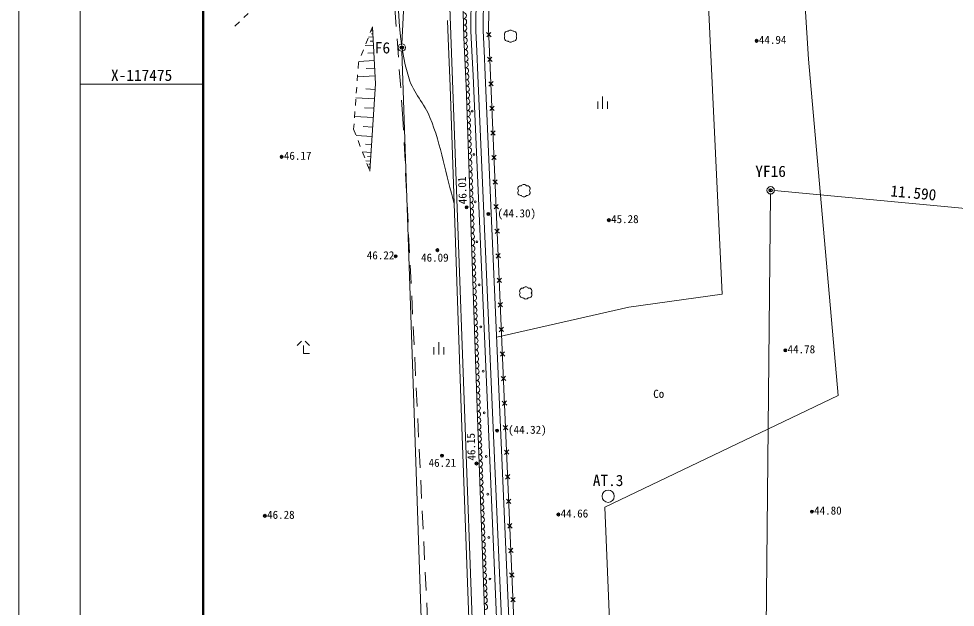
# Model space of a CAD drawing. Units: millimetres, scale not verified. Extents: x -29071210 to -28860960, y -117775216 to -117329466.
# Drawn here: x -29071210 to -29033096, y -117496275 to -117472335 of the extents above; entities that cross this region are included whole.
import ezdxf
from ezdxf.enums import TextEntityAlignment as Align

# ---------------------------------------------------------------- set-up
doc = ezdxf.new("R2010")
doc.units = ezdxf.units.MM
doc.header["$LTSCALE"] = 250
doc.header["$PDMODE"] = 32
doc.header["$PDSIZE"] = 125
doc.linetypes.add('USER2', pattern=[5, 3, -2])
doc.linetypes.add('USER7', pattern=[2, 1, -1])
for name, color, linetype, lineweight in [('S-SUV', 7, 'Continuous', 13), ('S-SUV-HTXT', 7, 'Continuous', 13), ('S-SUV-LWCN', 7, 'Continuous', 13), ('S-SUV-ROW', 7, 'Continuous', 15), ('S-SUV-SRVR', 3, 'Continuous', 13), ('S-SUV-TTL', 7, 'Continuous', 15)]:
    doc.layers.add(name, color=color, linetype=linetype, lineweight=lineweight)
doc.layers.add('S-SUV-BMK', color=7, linetype='Continuous')
doc.styles.add('ＭＳ ゴシック', font='')
doc.styles.get('ＭＳ ゴシック').set_extended_font_data('MS Gothic')

# ---------------------------------------------------------------- blocks, each defined once
blk = doc.blocks.new('ﾌﾟﾛｯﾄﾏｰｸ-03_1')
at = {"color": 3, "linetype": 'Continuous', "lineweight": 25}
blk.add_circle((0, 0), 0.5, dxfattribs=at)
at = {"color": 3}
blk.add_point((0, 0), dxfattribs=at)
blk = doc.blocks.new('荒地')
at = {"color": 7, "linetype": 'Continuous', "lineweight": 13}
for p, q in [((-1, 0.25), (-1, -1.25)), ((0, -1.25), (0, 1.25)), ((1, 0.25), (1, -1.25))]:
    blk.add_line(p, q, dxfattribs=at)
blk = doc.blocks.new('植樹')
at = {"color": 7, "linetype": 'Continuous', "lineweight": 13}
for centre, radius, start, end in [((-0.5, 0.3), 0.5, 79.1621, 216.8699), ((-0.5, -0.3), 0.5, 143.1301, 280.8379), ((0, 0.5), 0.499, 35.631, 144.369), ((0.5, 0.3), 0.5, 323.1301, 100.8379), ((0, -0.5), 0.499, 215.631, 324.369), ((0.5, -0.3), 0.5, 259.1621, 36.8699)]:
    blk.add_arc(centre, radius, start, end, dxfattribs=at)
blk = doc.blocks.new('竹林')
at = {"color": 7, "linetype": 'Continuous', "lineweight": 13}
for p, q in [((-1, 0.3), (-0.3, 1)), ((0, 0.3), (0, -1)), ((0.3, 1), (1, 0.3)), ((0, -1), (1, -1))]:
    blk.add_line(p, q, dxfattribs=at)
blk = doc.blocks.new('ﾌﾟﾛｯﾄﾏｰｸ-03')
at = {"color": 7, "linetype": 'Continuous', "lineweight": 15}
blk.add_circle((0, 0), 0.5, dxfattribs=at)
at = {"color": 7}
blk.add_point((0, 0), dxfattribs=at)
blk = doc.blocks.new('ﾌﾟﾛｯﾄﾏｰｸ-02')
at = {"color": 7, "linetype": 'Continuous', "lineweight": 20}
blk.add_circle((0, 0), 0.5, dxfattribs=at)

msp = doc.modelspace()

# ---------------------------------------------------------------- linework, layer by layer
at = {"layer": 'S-SUV'}
for p, q in [((-29052089, -117472728), (-29052055, -117470868)), ((-29053090, -117473097), (-29053131, -117471576)), ((-29053739.6, -117473120.6), (-29053758.8, -117472408)), ((-29056802, -117472821.6), (-29056874.1, -117472825.2)), ((-29056795.7, -117472946.4), (-29056860.2, -117472949.7)), ((-29056808.3, -117472696.8), (-29056816, -117472697.1)), ((-29056810, -117472663), (-29056693, -117474986)), ((-29051986, -117473068.7), (-29052170.2, -117472899.6)), ((-29052162.7, -117473076.2), (-29051993.5, -117472892.1)), ((-29051451.5, -117487709.4), (-29052089, -117472728)), ((-29056772.3, -117473411.8), (-29057112.8, -117473428.9)), ((-29056789.4, -117473071.3), (-29056975.1, -117473080.6)), ((-29056780.9, -117473241.5), (-29056912.4, -117473248.2)), ((-29053649.5, -117475095), (-29053739.6, -117473120.6)), ((-29053000, -117475069), (-29053090, -117473097)), ((-29056756.6, -117473724), (-29056997.8, -117473736.2)), ((-29056740.8, -117474036.3), (-29057365.3, -117474067.7)), ((-29051943.5, -117474067.8), (-29052127.7, -117473898.7)), ((-29052120.1, -117474075.3), (-29051951, -117473891.2)), ((-29056725.1, -117474348.5), (-29057064.2, -117474365.6)), ((-29056709.4, -117474660.7), (-29057426.1, -117474696.8)), ((-29051901, -117475066.9), (-29052085.1, -117474897.8)), ((-29052077.6, -117475074.4), (-29051908.5, -117474890.3)), ((-29056707.4, -117475216.1), (-29057083.8, -117475192.6)), ((-29056915, -117478538), (-29056693, -117474986)), ((-29053185.6, -117488575), (-29053649.5, -117475095)), ((-29052536, -117488552), (-29053000, -117475069)), ((-29056731, -117475594.4), (-29057487.5, -117475547.1)), ((-29056754.9, -117475976.3), (-29057135, -117475952.6)), ((-29051858.5, -117476066), (-29052042.6, -117475896.9)), ((-29052035.1, -117476073.5), (-29051866, -117475889.4)), ((-29056778.8, -117476358.3), (-29057542.7, -117476310.6)), ((-29056802.6, -117476740.3), (-29057186.5, -117476716.3)), ((-29056826.5, -117477122.3), (-29057480.8, -117477081.4)), ((-29051816, -117477065.1), (-29052000.1, -117476896)), ((-29051992.6, -117477072.6), (-29051823.5, -117476888.4)), ((-29056847, -117477449.4), (-29057098.5, -117477433.7)), ((-29056867.4, -117477776.6), (-29057219.3, -117477754.6)), ((-29056878.4, -117477952.5), (-29057013.7, -117477944.1)), ((-29051773.5, -117478064.2), (-29051957.6, -117477895.1)), ((-29051950.1, -117478071.7), (-29051781, -117477887.5)), ((-29056889.4, -117478128.5), (-29057078.7, -117478116.6)), ((-29056905, -117478378), (-29056979, -117478373.4)), ((-29056897.2, -117478253.2), (-29056963, -117478249.1)), ((-29056912.8, -117478502.7), (-29056920.9, -117478502.2)), ((-29051730.9, -117479063.3), (-29051915.1, -117478894.2)), ((-29051907.6, -117479070.8), (-29051738.5, -117478886.6)), ((-29051688.4, -117480062.3), (-29051872.6, -117479893.2)), ((-29051865, -117480069.9), (-29051695.9, -117479885.7)), ((-29051645.9, -117481061.4), (-29051830, -117480892.3)), ((-29051822.5, -117481069), (-29051653.4, -117480884.8)), ((-29051603.4, -117482060.5), (-29051787.5, -117481891.4)), ((-29051780, -117482068.1), (-29051610.9, -117481883.9)), ((-29051560.9, -117483059.6), (-29051745, -117482890.5)), ((-29051737.5, -117483067.2), (-29051568.4, -117482883)), ((-29051518.4, -117484058.7), (-29051702.5, -117483889.6)), ((-29051695, -117484066.2), (-29051525.9, -117483882.1)), ((-29051475.8, -117485057.8), (-29051660, -117484888.7)), ((-29051652.5, -117485065.3), (-29051483.4, -117484881.2)), ((-29051433.3, -117486056.9), (-29051617.5, -117485887.8)), ((-29051609.9, -117486064.4), (-29051440.8, -117485880.3)), ((-29051390.8, -117487056), (-29051574.9, -117486886.9)), ((-29051567.4, -117487063.5), (-29051398.3, -117486879.4)), ((-29051348.2, -117488055.1), (-29051532.4, -117487886)), ((-29051524.8, -117488062.7), (-29051355.7, -117487878.5)), ((-29051017.4, -117497832.9), (-29051451.5, -117487709.4)), ((-29052790.5, -117499429.3), (-29053185.6, -117488575)), ((-29052141, -117499405), (-29052536, -117488552)), ((-29051305.3, -117489054.2), (-29051489.5, -117488885.1)), ((-29051482, -117489061.7), (-29051312.9, -117488877.6)), ((-29051262.5, -117490053.2), (-29051446.7, -117489884.2)), ((-29051439.1, -117490060.8), (-29051270.1, -117489876.6)), ((-29051219.7, -117491052.3), (-29051403.8, -117490883.3)), ((-29051396.3, -117491059.9), (-29051227.2, -117490875.7)), ((-29051176.8, -117492051.4), (-29051361, -117491882.4)), ((-29051353.4, -117492059), (-29051184.4, -117491874.8)), ((-29051134, -117493050.5), (-29051318.2, -117492881.5)), ((-29051310.6, -117493058.1), (-29051141.6, -117492873.9)), ((-29051091.1, -117494049.6), (-29051275.3, -117493880.5)), ((-29051267.8, -117494057.1), (-29051098.7, -117493873)), ((-29051048.3, -117495048.7), (-29051232.5, -117494879.6)), ((-29051224.9, -117495056.2), (-29051055.9, -117494872)), ((-29051005.5, -117496047.7), (-29051189.7, -117495878.7)), ((-29051182.1, -117496055.3), (-29051013, -117495871.1))]:
    msp.add_line(p, q, dxfattribs=at)
for points in [[(-29041210.2, -117454267.9), (-29044989.9, -117459221.6), (-29049539.6, -117465166.2), (-29050576.3, -117466512.4), (-29051473.8, -117467754.1), (-29051947.4, -117468380.3), (-29052604.3, -117469996.8), (-29052795.9, -117471279.4), (-29052807, -117472840.7), (-29052771.8, -117473645.3), (-29052722.8, -117474648.2), (-29052150.8, -117487739.6), (-29051697.8, -117498304.3)], [(-29041051.1, -117454389.1), (-29044831, -117459343), (-29049381, -117465288), (-29050416, -117466632), (-29051313, -117467873), (-29051772, -117468480), (-29052410, -117470050), (-29052596, -117471295), (-29052607, -117472837), (-29052572, -117473636), (-29052523, -117474639), (-29051951, -117487731), (-29051498, -117498296)], [(-29040812.5, -117454571), (-29044592.6, -117459525.2), (-29049143, -117465470.7), (-29050175.5, -117466811.4), (-29051071.8, -117468051.4), (-29051508.9, -117468629.5), (-29052118.6, -117470129.8), (-29052296.2, -117471318.3), (-29052307, -117472831.5), (-29052272.3, -117473622.1), (-29052223.3, -117474625.1), (-29051651.3, -117487718), (-29051198.3, -117498283.6)], [(-29043967.2, -117460093.9), (-29043249, -117469493), (-29042584, -117483542), (-29046381, -117484074), (-29051757.6, -117485284.2)], [(-29045276, -117540866), (-29046536, -117512255), (-29047359, -117492198), (-29037857, -117487655), (-29039076, -117473976), (-29039812, -117462185), (-29040524, -117461163), (-29043290, -117460591)]]:
    msp.add_lwpolyline(points, dxfattribs=at)
at = {"layer": 'S-SUV', "linetype": 'USER7'}
for points in [[(-29062412, -117472635), (-29056820, -117467316), (-29057756, -117460276)], [(-29056810, -117472663), (-29057384, -117474115), (-29057580, -117476826), (-29056915, -117478538)]]:
    msp.add_lwpolyline(points, dxfattribs=at)
at = {"layer": 'S-SUV', "linetype": 'USER2'}
msp.add_lwpolyline([(-29052253.1, -117544884.3), (-29054236, -117544276), (-29053849, -117539625), (-29053600, -117533998), (-29053937, -117520513), (-29054108, -117516315), (-29054569, -117496842), (-29055573, -117476393), (-29056055, -117469938), (-29054296, -117466583), (-29051229, -117463005)], dxfattribs=at)
at = {"layer": 'S-SUV'}
for centre in [(-29052757.8, -117476088.6), (-29052683.3, -117477851.6), (-29052635.3, -117479785), (-29052560.8, -117481404.1), (-29052475.5, -117483156.5), (-29052406.3, -117484871.5), (-29052310.4, -117486671.8), (-29052262.5, -117488365.5), (-29052182.6, -117490144.5), (-29052118.7, -117491673.1), (-29052081.4, -117493430.8), (-29052033.5, -117495124.5)]:
    msp.add_circle(centre, 37.5, dxfattribs=at)
for centre, radius, start, end in [((-29053115.7, -117472209.8), 126.8, 272.36145, 90.72673), ((-29053108.9, -117472463.3), 126.8, 272.36145, 90.72673), ((-29053102.1, -117472716.8), 126.8, 272.36145, 90.72673), ((-29053095.2, -117472970.3), 126.8, 272.36145, 90.72673), ((-29053082.8, -117473220.2), 123.4, 271.86493, 93.36128), ((-29053071.5, -117473466.7), 123.4, 271.86493, 93.36128), ((-29053060.3, -117473713.2), 123.4, 271.86493, 93.36128), ((-29053049, -117473959.7), 123.4, 271.86493, 93.36128), ((-29053037.8, -117474206.2), 123.4, 271.86493, 93.36128), ((-29053026.5, -117474452.7), 123.4, 271.86493, 93.36128), ((-29053015.3, -117474699.2), 123.4, 271.86493, 93.36128), ((-29053004, -117474945.7), 123.4, 271.86493, 93.36128), ((-29052995.6, -117475193.8), 124.9, 271.93269, 92.00927), ((-29052987, -117475443.5), 124.9, 271.93269, 92.00927), ((-29052978.4, -117475693.2), 124.9, 271.93269, 92.00927), ((-29052969.8, -117475942.9), 124.9, 271.93269, 92.00927), ((-29052961.2, -117476192.6), 124.9, 271.93269, 92.00927), ((-29052952.7, -117476442.3), 124.9, 271.93269, 92.00927), ((-29052944.1, -117476692), 124.9, 271.93269, 92.00927), ((-29052935.5, -117476941.6), 124.9, 271.93269, 92.00927), ((-29052926.9, -117477191.3), 124.9, 271.93269, 92.00927), ((-29052918.3, -117477441), 124.9, 271.93269, 92.00927), ((-29052909.7, -117477690.7), 124.9, 271.93269, 92.00927), ((-29052901.1, -117477940.4), 124.9, 271.93269, 92.00927), ((-29052892.5, -117478190.1), 124.9, 271.93269, 92.00927), ((-29052883.9, -117478439.7), 124.9, 271.93269, 92.00927), ((-29052875.3, -117478689.4), 124.9, 271.93269, 92.00927), ((-29052866.7, -117478939.1), 124.9, 271.93269, 92.00927), ((-29052858.1, -117479188.8), 124.9, 271.93269, 92.00927), ((-29052849.5, -117479438.5), 124.9, 271.93269, 92.00927), ((-29052841, -117479688.2), 124.9, 271.93269, 92.00927), ((-29052832.4, -117479937.9), 124.9, 271.93269, 92.00927), ((-29052823.8, -117480187.5), 124.9, 271.93269, 92.00927), ((-29052815.2, -117480437.2), 124.9, 271.93269, 92.00927), ((-29052806.6, -117480686.9), 124.9, 271.93269, 92.00927), ((-29052798, -117480936.6), 124.9, 271.93269, 92.00927), ((-29052789.4, -117481186.3), 124.9, 271.93269, 92.00927), ((-29052780.8, -117481436), 124.9, 271.93269, 92.00927), ((-29052772.2, -117481685.7), 124.9, 271.93269, 92.00927), ((-29052763.6, -117481935.3), 124.9, 271.93269, 92.00927), ((-29052755, -117482185), 124.9, 271.93269, 92.00927), ((-29052746.4, -117482434.7), 124.9, 271.93269, 92.00927), ((-29052737.8, -117482684.4), 124.9, 271.93269, 92.00927), ((-29052729.2, -117482934.1), 124.9, 271.93269, 92.00927), ((-29052720.7, -117483183.8), 124.9, 271.93269, 92.00927), ((-29052712.1, -117483433.5), 124.9, 271.93269, 92.00927), ((-29052703.5, -117483683.1), 124.9, 271.93269, 92.00927), ((-29052694.9, -117483932.8), 124.9, 271.93269, 92.00927), ((-29052686.3, -117484182.5), 124.9, 271.93269, 92.00927), ((-29052677.7, -117484432.2), 124.9, 271.93269, 92.00927), ((-29052669.1, -117484681.9), 124.9, 271.93269, 92.00927), ((-29052660.5, -117484931.6), 124.9, 271.93269, 92.00927), ((-29052651.9, -117485181.2), 124.9, 271.93269, 92.00927), ((-29052643.3, -117485430.9), 124.9, 271.93269, 92.00927), ((-29052634.7, -117485680.6), 124.9, 271.93269, 92.00927), ((-29052626.1, -117485930.3), 124.9, 271.93269, 92.00927), ((-29052617.5, -117486180), 124.9, 271.93269, 92.00927), ((-29052609, -117486429.7), 124.9, 271.93269, 92.00927), ((-29052600.4, -117486679.4), 124.9, 271.93269, 92.00927), ((-29052591.8, -117486929), 124.9, 271.93269, 92.00927), ((-29052583.2, -117487178.7), 124.9, 271.93269, 92.00927), ((-29052574.6, -117487428.4), 124.9, 271.93269, 92.00927), ((-29052566, -117487678.1), 124.9, 271.93269, 92.00927), ((-29052557.4, -117487927.8), 124.9, 271.93269, 92.00927), ((-29052548.8, -117488177.5), 124.9, 271.93269, 92.00927), ((-29052540.2, -117488427.2), 124.9, 271.93269, 92.00927), ((-29052532.7, -117488678.2), 126.3, 272.66866, 91.50011), ((-29052523.5, -117488930.6), 126.3, 272.66866, 91.50011), ((-29052514.3, -117489183), 126.3, 272.66866, 91.50011), ((-29052505.1, -117489435.4), 126.3, 272.66866, 91.50011), ((-29052495.9, -117489687.8), 126.3, 272.66866, 91.50011), ((-29052486.8, -117489940.2), 126.3, 272.66866, 91.50011), ((-29052477.6, -117490192.6), 126.3, 272.66866, 91.50011), ((-29052468.4, -117490445), 126.3, 272.66866, 91.50011), ((-29052459.2, -117490697.4), 126.3, 272.66866, 91.50011), ((-29052450, -117490949.8), 126.3, 272.66866, 91.50011), ((-29052440.8, -117491202.2), 126.3, 272.66866, 91.50011), ((-29052431.6, -117491454.6), 126.3, 272.66866, 91.50011), ((-29052422.5, -117491707), 126.3, 272.66866, 91.50011), ((-29052413.3, -117491959.4), 126.3, 272.66866, 91.50011), ((-29052404.1, -117492211.8), 126.3, 272.66866, 91.50011), ((-29052394.9, -117492464.2), 126.3, 272.66866, 91.50011), ((-29052385.7, -117492716.6), 126.3, 272.66866, 91.50011), ((-29052376.5, -117492969), 126.3, 272.66866, 91.50011), ((-29052367.3, -117493221.4), 126.3, 272.66866, 91.50011), ((-29052358.2, -117493473.8), 126.3, 272.66866, 91.50011), ((-29052349, -117493726.2), 126.3, 272.66866, 91.50011), ((-29052339.8, -117493978.5), 126.3, 272.66866, 91.50011), ((-29052330.6, -117494230.9), 126.3, 272.66866, 91.50011), ((-29052321.4, -117494483.3), 126.3, 272.66866, 91.50011), ((-29052312.2, -117494735.7), 126.3, 272.66866, 91.50011), ((-29052303, -117494988.1), 126.3, 272.66866, 91.50011), ((-29052293.9, -117495240.5), 126.3, 272.66866, 91.50011), ((-29052284.7, -117495492.9), 126.3, 272.66866, 91.50011), ((-29052275.5, -117495745.3), 126.3, 272.66866, 91.50011), ((-29052266.3, -117495997.7), 126.3, 272.66866, 91.50011), ((-29052257.1, -117496250.1), 126.3, 272.66866, 91.50011)]:
    msp.add_arc(centre, radius, start, end, dxfattribs=at)
at = {"layer": 'S-SUV-LWCN'}
msp.add_open_spline([(-29053485.2, -117479869.4), (-29053814.7, -117478697.1), (-29054017.3, -117477481.5), (-29054473.7, -117476352.5), (-29054697.8, -117475798.2), (-29055145.9, -117475344.1), (-29055324.7, -117474773.6), (-29055790.3, -117473287.9), (-29055753.6, -117471686.5), (-29055851.8, -117470132.6), (-29055863.7, -117469944.6), (-29055759.3, -117469727.3), (-29055859.2, -117469567.6), (-29056289.3, -117468879.7), (-29057308.5, -117468838.1), (-29058033.1, -117468473.3)], degree=3, knots=[0, 0, 0, 0, 1, 1, 1, 2, 2, 2, 3, 3, 3, 4, 4, 4, 5, 5, 5, 5], dxfattribs=at)
at = {"layer": 'S-SUV-ROW'}
for p, q in [((-29055612.5, -117473358.2), (-29055337.5, -117467882.8)), ((-29053713.5, -117470481.9), (-29051241.5, -117538347.1)), ((-29053452.1, -117537262.1), (-29055614.9, -117473657.9)), ((-29041193.4, -117534764.2), (-29040611.6, -117479462.5)), ((-29040460.7, -117479326.5), (-29029219.1, -117480378.1))]:
    msp.add_line(p, q, dxfattribs=at)
at = {"layer": 'S-SUV-TTL'}
msp.add_line((-29063709.7, -117475000), (-29068709.7, -117475000), dxfattribs=at)
for points in [[(-29071209.7, -117775215.9), (-28860959.7, -117775215.9), (-28860959.7, -117329465.9), (-29071209.7, -117329465.9)], [(-29068709.7, -117772715.9), (-28863459.7, -117772715.9), (-28863459.7, -117331965.9), (-29068709.7, -117331965.9)]]:
    msp.add_lwpolyline(points, close=True, dxfattribs=at)
at = {"layer": 'S-SUV-TTL', "color": 2, "lineweight": 50}
msp.add_lwpolyline([(-29063709.7, -117767715.9), (-28868459.7, -117767715.9), (-28868459.7, -117336965.9), (-29063709.7, -117336965.9)], close=True, dxfattribs=at)

# ---------------------------------------------------------------- block references
at = {"layer": 'S-SUV'}
for name, p, xscale, yscale in [('植樹', (-29051196, -117473044), 250, 250), ('荒地', (-29047447.8, -117475747.5), 200, 200), ('植樹', (-29050648, -117479328), 250, 250), ('植樹', (-29050575, -117483487), 250, 250), ('竹林', (-29059627, -117485706.2), 250, 250), ('荒地', (-29054111.7, -117485745.5), 200, 200)]:
    msp.add_blockref(name, p, dxfattribs=dict(at, xscale=xscale, yscale=yscale))
at = {"layer": 'S-SUV-BMK', "xscale": 300, "yscale": 300}
for p in [(-29055620, -117473508), (-29040610, -117479312.5)]:
    msp.add_blockref('ﾌﾟﾛｯﾄﾏｰｸ-03', p, dxfattribs=at)
at = {"layer": 'S-SUV-SRVR'}
for name, p, xscale, yscale in [('ﾌﾟﾛｯﾄﾏｰｸ-03_1', (-29041181, -117473234), 75, 75), ('ﾌﾟﾛｯﾄﾏｰｸ-03_1', (-29060510, -117477951), 75, 75), ('ﾌﾟﾛｯﾄﾏｰｸ-03_1', (-29052985.6, -117480004), 75, 75), ('ﾌﾟﾛｯﾄﾏｰｸ-03_1', (-29052095.8, -117480276.1), 75, 75), ('ﾌﾟﾛｯﾄﾏｰｸ-03_1', (-29047195, -117480527), 75, 75), ('ﾌﾟﾛｯﾄﾏｰｸ-03_1', (-29054170, -117481749), 75, 75), ('ﾌﾟﾛｯﾄﾏｰｸ-03_1', (-29055872, -117481995), 75, 75), ('ﾌﾟﾛｯﾄﾏｰｸ-03_1', (-29040012, -117485822), 75, 75), ('ﾌﾟﾛｯﾄﾏｰｸ-03_1', (-29051741.8, -117489089.5), 75, 75), ('ﾌﾟﾛｯﾄﾏｰｸ-03_1', (-29053986, -117490107), 75, 75), ('ﾌﾟﾛｯﾄﾏｰｸ-03_1', (-29052579.6, -117490425.8), 75, 75), ('ﾌﾟﾛｯﾄﾏｰｸ-02', (-29047222.7, -117491761.4), 500, 500), ('ﾌﾟﾛｯﾄﾏｰｸ-03_1', (-29049247, -117492502), 75, 75), ('ﾌﾟﾛｯﾄﾏｰｸ-03_1', (-29038931.5, -117492382.9), 75, 75), ('ﾌﾟﾛｯﾄﾏｰｸ-03_1', (-29061194, -117492555), 75, 75)]:
    msp.add_blockref(name, p, dxfattribs=dict(at, xscale=xscale, yscale=yscale))

# ---------------------------------------------------------------- texts
at = {"layer": 'S-SUV-BMK', "style": 'ＭＳ ゴシック'}
for s, p in [('F6', (-29056718.6, -117473287.7)), ('YF16', (-29041235, -117478312.5))]:
    msp.add_text(s, height=458.2, dxfattribs=at).set_placement(p, align=Align.TOP_LEFT)
at = {"layer": 'S-SUV-HTXT', "style": 'ＭＳ ゴシック'}
msp.add_text('11.590', height=458.2, rotation=354.655, dxfattribs=at).set_placement((-29034799.1, -117479416.7), align=Align.MIDDLE_CENTER)
msp.add_text('Co', height=329.9, dxfattribs=at).set_placement((-29045164.8, -117487593.2), align=Align.MIDDLE_CENTER)
at = {"layer": 'S-SUV-SRVR', "style": 'ＭＳ ゴシック'}
for s, p in [('44.94', (-29041090.1, -117473454.2)), ('46.17', (-29060419.1, -117478171.2)), ('45.28', (-29047104.1, -117480747.2)), ('46.22', (-29057045.8, -117482221.2)), ('46.09', (-29054836.7, -117482315)), ('44.78', (-29039921.1, -117486042.2)), ('46.21', (-29054529.9, -117490660.5)), ('46.28', (-29061103.1, -117492775.2)), ('44.66', (-29049156.1, -117492722.2)), ('44.80', (-29038840.6, -117492603.1))]:
    msp.add_text(s, height=329.9, dxfattribs=at).set_placement(p, align=Align.BOTTOM_LEFT)
for s, rotation, p in [('46.01', 91.971, (-29052875.4, -117479872.3)), ('46.15', 92.084, (-29052514.8, -117490300.6))]:
    msp.add_text(s, height=329.9, rotation=rotation, dxfattribs=at).set_placement(p, align=Align.BOTTOM_LEFT)
for s, p in [('(44.30)', (-29050942.7, -117480513.7)), ('(44.32)', (-29050510.6, -117489318))]:
    msp.add_text(s, height=329.9, dxfattribs=at).set_placement(p, align=Align.BOTTOM_CENTER)
at = {"layer": 'S-SUV-SRVR', "color": 7, "style": 'ＭＳ ゴシック'}
msp.add_text('AT.3', height=458.2, dxfattribs=at).set_placement((-29047847.7, -117490886.4), align=Align.TOP_LEFT)
at = {"layer": 'S-SUV-TTL', "style": 'ＭＳ ゴシック'}
msp.add_text('X-117475', height=458.2, dxfattribs=at).set_placement((-29066209.7, -117475000), align=Align.BOTTOM_CENTER)

doc.saveas('drawing.dxf')
